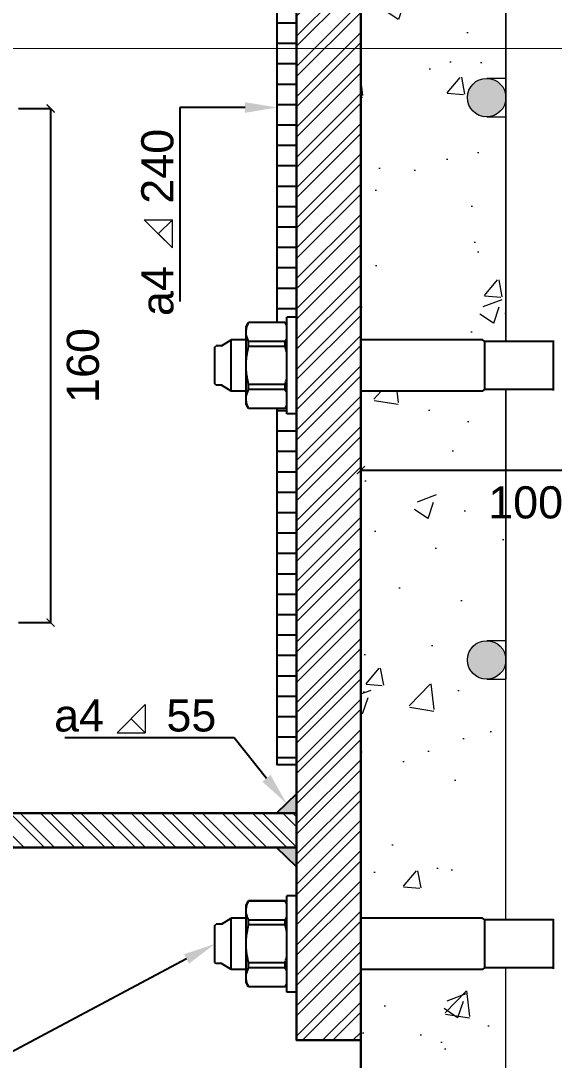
# Model space of a CAD drawing. Header units: millimetres. Extents: x 1415 to 3549, y 2194 to 4677.
# Drawn here: x 1789.8303 to 1789.9963, y 2313.5536 to 2313.8771 of the extents above; entities that cross this region are included whole.
import ezdxf
from ezdxf import colors
from ezdxf.entities.mleader import LeaderData, LeaderLine
from ezdxf.math import Vec2, Vec3

# ---------------------------------------------------------------- set-up
doc = ezdxf.new("R2010")
doc.units = ezdxf.units.MM
for name, pattern in [('ACAD_ISO02W100', [15, 12, -3]), ('DASHDOT', [1, 0.5, -0.25, 0, -0.25]), ('phl_thick', [0])]:
    doc.linetypes.add(name, pattern=pattern)
doc.layers.get('0').update_dxf_attribs({"plot": 0})
for name, color, linetype, lineweight in [('armature longitudinali', 5, 'Continuous', 9), ('Layer3', 7, 'Continuous', 15), ('Layer4', 7, 'Continuous', 15), ('quote', 252, 'Continuous', 5), ('Setti', 5, 'Continuous', 30), ('sezionato particolari', 7, 'Continuous', 30), ('sezione', 18, 'ACAD_ISO02W100', 20), ('staffe', 10, 'Continuous', 9)]:
    doc.layers.add(name, color=color, linetype=linetype, lineweight=lineweight)
doc.layers.add('projection', color=7, linetype='Continuous')
doc.layers.add('saldatura', color=6, linetype='Continuous')
doc.layers.add('retini', color=7, linetype='DASHDOT', lineweight=9, true_color=0x636466)
doc.styles.get("Standard").update_dxf_attribs({"font": 'arial.ttf'})
doc.dimstyles.new('quote acciaio', dxfattribs={"dimtxt": 0.01, "dimasz": 0.0025, "dimexe": 0, "dimexo": 0, "dimgap": 0.005, "dimtad": 2, "dimdec": 0, "dimlfac": 1000, "dimzin": 0, "dimdsep": 46, "dimtxsty": 'Standard', "dimblk": 'ARCHTICK', "dimcen": 0, "dimclre": 252, "dimadec": 0, "dimazin": 0, "dimtfac": 1, "dimtdec": 0, "dimtofl": 0, "dimtmove": 0, "dimatfit": 3, "dimfxl": 0.01, "dimfxlon": 1, "dimtolj": 1, "dimtzin": 0, "dimarcsym": 0})

# ---------------------------------------------------------------- blocks, each defined once
blk = doc.blocks.new('_ArchTick')
at = {"color": 0, "linetype": 'ByBlock', "const_width": 0.15}
blk.add_lwpolyline([(-0.5, -0.5), (0.5, 0.5)], dxfattribs=at)
blk = doc.blocks.new('*D853')
at = {"layer": 'Defpoints', "color": 0, "transparency": 16777216}
for p in [(1789.93614, 2313.76185), (1790.03874, 2313.762), (1790.03874, 2313.7373)]:
    blk.add_point(p, dxfattribs=at)
at = {"layer": 'quote', "color": 252, "lineweight": -2, "transparency": 16777216}
for p, q in [((1789.93614, 2313.7473), (1789.93614, 2313.7373)), ((1790.03874, 2313.7473), (1790.03874, 2313.7373))]:
    blk.add_line(p, q, dxfattribs=at)
at = {"layer": 'quote', "color": 0, "linetype": 'Continuous', "lineweight": -2, "transparency": 16777216}
blk.add_line((1789.93614, 2313.7373), (1790.03874, 2313.7373), dxfattribs=at)
at = {"layer": 'quote', "color": 0, "lineweight": -2, "transparency": 16777216, "xscale": 0.0025, "yscale": 0.0025, "zscale": 0.0025, "rotation": 180}
blk.add_blockref('_ArchTick', (1789.93614, 2313.7373), dxfattribs=at)
at = {"layer": 'quote', "color": 0, "lineweight": -2, "transparency": 16777216, "xscale": 0.0025, "yscale": 0.0025, "zscale": 0.0025}
blk.add_blockref('_ArchTick', (1790.03874, 2313.7373), dxfattribs=at)
at = {"layer": 'quote', "color": 0, "transparency": 16777216, "insert": (1789.98744, 2313.72719), "char_height": 0.01, "attachment_point": 5}
blk.add_mtext('\\A1;100', dxfattribs=at)
blk = doc.blocks.new('*D895')
at = {"layer": 'Defpoints', "color": 0, "transparency": 16777216}
for p in [(1789.8252, 2313.84985), (1789.8252, 2313.68985), (1789.8396, 2313.68985)]:
    blk.add_point(p, dxfattribs=at)
at = {"layer": 'quote', "color": 252, "lineweight": -2, "transparency": 16777216}
for p, q in [((1789.8296, 2313.84985), (1789.8396, 2313.84985)), ((1789.8296, 2313.68985), (1789.8396, 2313.68985))]:
    blk.add_line(p, q, dxfattribs=at)
at = {"layer": 'quote', "color": 0, "linetype": 'Continuous', "lineweight": -2, "transparency": 16777216}
blk.add_line((1789.8396, 2313.84985), (1789.8396, 2313.68985), dxfattribs=at)
at = {"layer": 'quote', "color": 0, "lineweight": -2, "transparency": 16777216, "xscale": 0.0025, "yscale": 0.0025, "zscale": 0.0025}
for p, rotation in [((1789.8396, 2313.84985), 90), ((1789.8396, 2313.68985), 270)]:
    blk.add_blockref('_ArchTick', p, dxfattribs=dict(at, rotation=rotation))
at = {"layer": 'quote', "color": 0, "transparency": 16777216, "insert": (1789.84971, 2313.76985), "char_height": 0.01, "attachment_point": 5, "rotation": 90}
blk.add_mtext('\\A1;160', dxfattribs=at)

msp = doc.modelspace()

# ---------------------------------------------------------------- hatches: boundary and pattern name
at = {"layer": 'Layer4', "true_color": 0x939598}
h = msp.add_hatch(dxfattribs=at)
h.set_pattern_fill('AR-CONC', color=252, scale=0.00033)
h.paths.add_polyline_path([(1790.29151, 2313.84721), (1790.19932, 2313.84721), (1790.19932, 2313.68421), (1790.29151, 2313.68421)])
h.paths.add_polyline_path([(1790.29151, 2314.02221), (1790.19932, 2314.02221), (1790.19932, 2313.86856), (1790.29151, 2313.8686)])
h.paths.add_polyline_path([(1790.18132, 2314.0776), (1789.99932, 2314.0776), (1789.99932, 2314.03421), (1790.18132, 2314.03421)])
h.paths.add_polyline_path([(1789.98132, 2314.02221), (1789.97532, 2314.02221, -0.414214), (1789.96932, 2314.02821, -0.414214), (1789.97532, 2314.03421), (1789.98132, 2314.03421), (1789.98132, 2314.0776), (1789.93614, 2314.0776), (1789.93614, 2313.95785), (1789.97474, 2313.95785), (1789.97474, 2313.95735), (1789.98132, 2313.95735)])
h.paths.add_polyline_path([(1790.18132, 2314.02221), (1789.99932, 2314.02221), (1789.99932, 2313.95735), (1790.02664, 2313.95735), (1790.02664, 2313.95646), (1790.03144, 2313.95744), (1790.03424, 2313.9577), (1790.03794, 2313.9577, -0.413559), (1790.03874, 2313.9569), (1790.03874, 2313.9428, -0.414869), (1790.03794, 2313.942), (1790.03424, 2313.942), (1790.03144, 2313.94225), (1790.02664, 2313.94323), (1790.02664, 2313.94235), (1789.99932, 2313.94235), (1789.99932, 2313.86847), (1790.18132, 2313.86855)])
h.paths.add_polyline_path([(1790.29151, 2314.0776), (1790.19932, 2314.0776), (1790.19932, 2314.03421), (1790.29151, 2314.03421)])
h.paths.add_polyline_path([(1789.98132, 2313.94235), (1789.97474, 2313.94235), (1789.97399, 2313.94185), (1789.93614, 2313.94185), (1789.93614, 2313.86844), (1789.98132, 2313.86846)])
h.paths.add_polyline_path([(1789.98132, 2313.84721), (1789.97532, 2313.84721, -0.414214), (1789.96932, 2313.85321, -0.414214), (1789.97532, 2313.85921), (1789.98132, 2313.85921), (1789.98132, 2313.86846), (1789.93614, 2313.86844), (1789.93614, 2313.77785), (1789.97474, 2313.77785), (1789.97474, 2313.77735), (1789.98132, 2313.77735)])
h.paths.add_polyline_path([(1790.18132, 2313.84721), (1789.99932, 2313.84721), (1789.99932, 2313.77735), (1790.02664, 2313.77735), (1790.02664, 2313.77646), (1790.03144, 2313.77744), (1790.03424, 2313.7777), (1790.03794, 2313.7777, -0.413559), (1790.03874, 2313.7769), (1790.03874, 2313.7628, -0.414869), (1790.03794, 2313.762), (1790.03424, 2313.762), (1790.03144, 2313.76225), (1790.02664, 2313.76323), (1790.02664, 2313.76235), (1789.99932, 2313.76235), (1789.99932, 2313.68421), (1790.18132, 2313.68421)])
h.paths.add_polyline_path([(1790.18132, 2313.86855), (1789.99932, 2313.86847), (1789.99932, 2313.85921), (1790.18132, 2313.85921)])
h.paths.add_polyline_path([(1789.98132, 2313.76235), (1789.97474, 2313.76235), (1789.97399, 2313.76185), (1789.93614, 2313.76185), (1789.93614, 2313.59785), (1789.97399, 2313.59785), (1789.97474, 2313.59735), (1789.98132, 2313.59735), (1789.98132, 2313.67221), (1789.97532, 2313.67221, -0.414214), (1789.96932, 2313.67821, -0.414214), (1789.97532, 2313.68421), (1789.98132, 2313.68421)])
h.paths.add_polyline_path([(1789.98132, 2313.58235), (1789.97474, 2313.58235), (1789.97399, 2313.58185), (1789.93614, 2313.58185), (1789.93614, 2313.45676), (1789.98132, 2313.45676), (1789.98132, 2313.49721), (1789.97532, 2313.49721, -0.414214), (1789.96932, 2313.50321, -0.414214), (1789.97532, 2313.50921), (1789.98132, 2313.50921)])
h.paths.add_polyline_path([(1790.18132, 2313.67221), (1789.99932, 2313.67221), (1789.99932, 2313.59735), (1790.02664, 2313.59735), (1790.02664, 2313.59646), (1790.03144, 2313.59744), (1790.03424, 2313.5977), (1790.03794, 2313.5977, -0.413559), (1790.03874, 2313.5969), (1790.03874, 2313.5828, -0.414869), (1790.03794, 2313.582), (1790.03424, 2313.582), (1790.03144, 2313.58225), (1790.02664, 2313.58323), (1790.02664, 2313.58235), (1789.99932, 2313.58235), (1789.99932, 2313.50921), (1790.18132, 2313.50921)])
h.paths.add_polyline_path([(1790.29151, 2313.67221), (1790.19932, 2313.67221), (1790.19932, 2313.50921), (1790.29151, 2313.50921)])
h.paths.add_polyline_path([(1790.29151, 2313.49721), (1790.19932, 2313.49721), (1790.19932, 2313.45676), (1790.29151, 2313.45676)])
h.paths.add_polyline_path([(1790.18132, 2313.49721), (1789.99932, 2313.49721), (1789.99932, 2313.45676), (1790.18132, 2313.45676)])
h.paths.add_polyline_path([(1789.97285, 2313.71682), (1790.00116, 2313.71682), (1790.00116, 2313.73742), (1789.97285, 2313.73742)], flags=9)
at = {"layer": 'quote', "transparency": 33554687}
h = msp.add_hatch(color=256, dxfattribs=at)
h.dxf.hatch_style = 1
h.paths.add_polyline_path([(1789.98132, 2313.85321, 1), (1789.96932, 2313.85321, 1)])
h = msp.add_hatch(color=256, dxfattribs=at)
h.dxf.hatch_style = 1
h.paths.add_polyline_path([(1789.98132, 2313.67821, 1), (1789.96932, 2313.67821, 1)])
at = {"layer": 'retini', "transparency": 33554687}
h = msp.add_hatch(dxfattribs=at)
h.set_pattern_fill('ANSI32', color=256, scale=0.0007)
h.set_pattern_definition([(45, (0, 0), (-0.004714634464, 0.004714634464), []), (45, (0.003143, 0), (-0.004714634464, 0.004714634464), [])])
h.paths.add_polyline_path([(1789.93614, 2313.97985), (1789.91614, 2313.97985), (1789.91614, 2313.55985), (1789.93614, 2313.55985)])
h = msp.add_hatch(dxfattribs=at)
h.set_pattern_fill('ANSI32', color=256, scale=0.0007, angle=90)
h.set_pattern_definition([(135, (0, 0), (-0.004714634464, -0.004714634464), []), (135, (2e-19, 0.003143), (-0.004714634464, -0.004714634464), [])])
h.paths.add_polyline_path([(1789.76214, 2313.91985), (1789.66761, 2313.91985), (1789.66761, 2313.91005), (1789.76214, 2313.91005)])
h.paths.add_polyline_path([(1789.75863, 2313.63055), (1789.66761, 2313.63055), (1789.66761, 2313.61971), (1789.76046, 2313.61971)])
h.paths.add_polyline_path([(1789.76214, 2313.63055), (1789.75863, 2313.63055), (1789.76046, 2313.61971), (1789.76214, 2313.61971)])
h.paths.add_polyline_path([(1789.77408, 2313.63055), (1789.76614, 2313.63055), (1789.76614, 2313.61985), (1789.77246, 2313.61985)])
h.paths.add_polyline_path([(1789.91614, 2313.62755), (1789.91614, 2313.63055), (1789.77408, 2313.63055), (1789.77246, 2313.61985), (1789.91614, 2313.61985)])
h.paths.add_polyline_path([(1789.91614, 2313.91305), (1789.91614, 2313.91985), (1789.76614, 2313.91985), (1789.76614, 2313.91005), (1789.91614, 2313.91005)])
at = {"layer": 'saldatura'}
h = msp.add_hatch(dxfattribs=at)
h.set_pattern_fill('ANSI31', color=256, scale=0.002, angle=135)
h.paths.add_polyline_path([(1789.91314, 2313.78202), (1789.91314, 2313.78485), (1789.91614, 2313.78485), (1789.91614, 2313.89415), (1789.91014, 2313.89415), (1789.91014, 2313.78319), (1789.91264, 2313.78319), (1789.91274, 2313.78299), (1789.91283, 2313.78279), (1789.91292, 2313.7826), (1789.913, 2313.7824), (1789.91307, 2313.78221)])
h.paths.add_polyline_path([(1789.91314, 2313.75767), (1789.91307, 2313.75748), (1789.913, 2313.75729), (1789.91292, 2313.7571), (1789.91283, 2313.7569), (1789.91274, 2313.7567), (1789.91264, 2313.7565), (1789.91014, 2313.7565), (1789.91014, 2313.64555), (1789.91614, 2313.64555), (1789.91614, 2313.75485), (1789.91314, 2313.75485)])
h = msp.add_hatch(color=256, dxfattribs=at)
h.dxf.hatch_style = 1
h.paths.add_polyline_path([(1789.91302, 2313.63355), (1789.90991, 2313.63055), (1789.91614, 2313.63055), (1789.91614, 2313.63655)])
h = msp.add_hatch(color=256, dxfattribs=at)
h.dxf.hatch_style = 1
h.paths.add_polyline_path([(1789.91302, 2313.61685), (1789.90991, 2313.61985), (1789.91614, 2313.61985), (1789.91614, 2313.61385)])

# ---------------------------------------------------------------- linework, layer by layer
at = {"layer": 'armature longitudinali'}
for points in [[(1789.98132, 2313.94235), (1789.98132, 2313.77735)], [(1789.98132, 2313.77735), (1789.98132, 2313.94235)], [(1789.98132, 2313.76235), (1789.98132, 2313.67221)], [(1789.98132, 2313.59735), (1789.98132, 2313.76235)], [(1789.98132, 2313.45676), (1789.98132, 2313.58235)]]:
    msp.add_lwpolyline(points, dxfattribs=at)
at = {"layer": 'Layer3'}
msp.add_line((1789.93614, 2313.58985), (1789.93614, 2313.58985), dxfattribs=at)
at = {"layer": 'projection', "color": 7, "linetype": 'phl_thick'}
for p, q in [((1789.90044, 2313.78185), (1789.90123, 2313.78322)), ((1789.90078, 2313.78216), (1789.90091, 2313.7825)), ((1789.90078, 2313.78216), (1789.90091, 2313.7825)), ((1789.90091, 2313.7825), (1789.90106, 2313.78284)), ((1789.90091, 2313.7825), (1789.90106, 2313.78284)), ((1789.90106, 2313.78284), (1789.90123, 2313.78319)), ((1789.90106, 2313.78284), (1789.90123, 2313.78319)), ((1789.90123, 2313.78319), (1789.90123, 2313.78322)), ((1789.91264, 2313.78322), (1789.90123, 2313.78322)), ((1789.90123, 2313.78319), (1789.90123, 2313.78322)), ((1789.91264, 2313.78319), (1789.90123, 2313.78319)), ((1789.91264, 2313.78319), (1789.90123, 2313.78319)), ((1789.91264, 2313.78319), (1789.91264, 2313.78322)), ((1789.91314, 2313.78236), (1789.91264, 2313.78322)), ((1789.91264, 2313.78319), (1789.91264, 2313.78322)), ((1789.91274, 2313.78299), (1789.91264, 2313.78319)), ((1789.91274, 2313.78299), (1789.91264, 2313.78319)), ((1789.91283, 2313.78279), (1789.91274, 2313.78299)), ((1789.91283, 2313.78279), (1789.91274, 2313.78299)), ((1789.91292, 2313.7826), (1789.91283, 2313.78279)), ((1789.91292, 2313.7826), (1789.91283, 2313.78279)), ((1789.913, 2313.7824), (1789.91292, 2313.7826)), ((1789.913, 2313.7824), (1789.91292, 2313.7826)), ((1789.91614, 2313.78485), (1789.91314, 2313.78485)), ((1789.91314, 2313.75485), (1789.91314, 2313.78485)), ((1789.91614, 2313.75485), (1789.91614, 2313.78485)), ((1789.90044, 2313.75785), (1789.90044, 2313.78185)), ((1789.90044, 2313.78056), (1789.90047, 2313.78087)), ((1789.90044, 2313.78056), (1789.90047, 2313.78087)), ((1789.90044, 2313.78024), (1789.90044, 2313.78056)), ((1789.90044, 2313.78024), (1789.90044, 2313.78056)), ((1789.90044, 2313.77995), (1789.90044, 2313.78024)), ((1789.90044, 2313.77995), (1789.90044, 2313.78024)), ((1789.90047, 2313.77967), (1789.90044, 2313.77995)), ((1789.90047, 2313.77967), (1789.90044, 2313.77995)), ((1789.90047, 2313.78087), (1789.90052, 2313.78119)), ((1789.90047, 2313.78087), (1789.90052, 2313.78119)), ((1789.90051, 2313.77938), (1789.90047, 2313.77967)), ((1789.90051, 2313.77938), (1789.90047, 2313.77967)), ((1789.90056, 2313.77909), (1789.90051, 2313.77938)), ((1789.90056, 2313.77909), (1789.90051, 2313.77938)), ((1789.90052, 2313.78119), (1789.90059, 2313.78151)), ((1789.90052, 2313.78119), (1789.90059, 2313.78151)), ((1789.90059, 2313.78151), (1789.90068, 2313.78184)), ((1789.90059, 2313.78151), (1789.90068, 2313.78184)), ((1789.90068, 2313.78184), (1789.90078, 2313.78216)), ((1789.90068, 2313.78184), (1789.90078, 2313.78216)), ((1789.91307, 2313.78221), (1789.913, 2313.7824)), ((1789.91307, 2313.78221), (1789.913, 2313.7824)), ((1789.91314, 2313.78202), (1789.91307, 2313.78221)), ((1789.91314, 2313.78202), (1789.91307, 2313.78221)), ((1789.89274, 2313.776), (1789.89577, 2313.77785)), ((1789.89577, 2313.76185), (1789.89577, 2313.77785)), ((1789.90044, 2313.77785), (1789.89577, 2313.77785)), ((1789.89577, 2313.76185), (1789.89577, 2313.77785)), ((1789.90063, 2313.7788), (1789.90056, 2313.77909)), ((1789.90063, 2313.7788), (1789.90056, 2313.77909)), ((1789.90072, 2313.77851), (1789.90063, 2313.7788)), ((1789.90072, 2313.77851), (1789.90063, 2313.7788)), ((1789.90082, 2313.77821), (1789.90072, 2313.77851)), ((1789.90082, 2313.77821), (1789.90072, 2313.77851)), ((1789.90094, 2313.77791), (1789.90082, 2313.77821)), ((1789.90094, 2313.77791), (1789.90082, 2313.77821)), ((1789.90107, 2313.7776), (1789.90094, 2313.77791)), ((1789.90107, 2313.7776), (1789.90094, 2313.77791)), ((1789.90123, 2313.77728), (1789.90107, 2313.7776)), ((1789.90123, 2313.77728), (1789.90107, 2313.7776)), ((1789.91264, 2313.77728), (1789.90123, 2313.77728)), ((1789.90123, 2313.77575), (1789.90123, 2313.77728)), ((1789.90123, 2313.77575), (1789.90123, 2313.77728)), ((1789.91264, 2313.77728), (1789.91274, 2313.77749)), ((1789.91264, 2313.77728), (1789.91274, 2313.77749)), ((1789.91264, 2313.77575), (1789.91264, 2313.77728)), ((1789.91264, 2313.77575), (1789.91264, 2313.77728)), ((1789.91274, 2313.77749), (1789.91283, 2313.77768)), ((1789.91274, 2313.77749), (1789.91283, 2313.77768)), ((1789.91283, 2313.77768), (1789.91292, 2313.77788)), ((1789.91283, 2313.77768), (1789.91292, 2313.77788)), ((1789.91292, 2313.77788), (1789.913, 2313.77807)), ((1789.91292, 2313.77788), (1789.913, 2313.77807)), ((1789.913, 2313.77807), (1789.91307, 2313.77826)), ((1789.913, 2313.77807), (1789.91307, 2313.77826)), ((1789.91307, 2313.77826), (1789.91314, 2313.77845)), ((1789.91307, 2313.77826), (1789.91314, 2313.77845)), ((1789.97399, 2313.77785), (1789.93614, 2313.77785)), ((1789.97474, 2313.77735), (1789.97399, 2313.77785)), ((1789.97474, 2313.76235), (1789.97474, 2313.77735)), ((1789.99614, 2313.77735), (1789.97474, 2313.77735)), ((1789.97474, 2313.76235), (1789.97474, 2313.77735)), ((1789.99614, 2313.76211), (1789.99614, 2313.77758)), ((1789.89074, 2313.7756), (1789.89114, 2313.776)), ((1789.89074, 2313.7641), (1789.89074, 2313.7756)), ((1789.89274, 2313.776), (1789.89114, 2313.776)), ((1789.9006, 2313.77245), (1789.90067, 2313.77298)), ((1789.9006, 2313.77245), (1789.90067, 2313.77298)), ((1789.90067, 2313.77298), (1789.90075, 2313.77352)), ((1789.90067, 2313.77298), (1789.90075, 2313.77352)), ((1789.90075, 2313.77352), (1789.90085, 2313.77406)), ((1789.90075, 2313.77352), (1789.90085, 2313.77406)), ((1789.90085, 2313.77406), (1789.90096, 2313.77461)), ((1789.90085, 2313.77406), (1789.90096, 2313.77461)), ((1789.90096, 2313.77461), (1789.90109, 2313.77518)), ((1789.90096, 2313.77461), (1789.90109, 2313.77518)), ((1789.90109, 2313.77518), (1789.90123, 2313.77575)), ((1789.90109, 2313.77518), (1789.90123, 2313.77575)), ((1789.91264, 2313.77575), (1789.90123, 2313.77575)), ((1789.91264, 2313.77575), (1789.90123, 2313.77575)), ((1789.91274, 2313.77535), (1789.91264, 2313.77575)), ((1789.91274, 2313.77535), (1789.91264, 2313.77575)), ((1789.91283, 2313.77495), (1789.91274, 2313.77535)), ((1789.91283, 2313.77495), (1789.91274, 2313.77535)), ((1789.91292, 2313.77456), (1789.91283, 2313.77495)), ((1789.91292, 2313.77456), (1789.91283, 2313.77495)), ((1789.913, 2313.77417), (1789.91292, 2313.77456)), ((1789.913, 2313.77417), (1789.91292, 2313.77456)), ((1789.91307, 2313.77379), (1789.913, 2313.77417)), ((1789.91307, 2313.77379), (1789.913, 2313.77417)), ((1789.91314, 2313.77341), (1789.91307, 2313.77379)), ((1789.91314, 2313.77341), (1789.91307, 2313.77379)), ((1789.90044, 2313.77037), (1789.90046, 2313.77089)), ((1789.90044, 2313.77037), (1789.90046, 2313.77089)), ((1789.90044, 2313.76985), (1789.90044, 2313.77037)), ((1789.90044, 2313.76985), (1789.90044, 2313.77037)), ((1789.90044, 2313.76932), (1789.90044, 2313.76985)), ((1789.90044, 2313.76932), (1789.90044, 2313.76985)), ((1789.90046, 2313.77089), (1789.90049, 2313.77141)), ((1789.90046, 2313.77089), (1789.90049, 2313.77141)), ((1789.90049, 2313.77141), (1789.90054, 2313.77193)), ((1789.90049, 2313.77141), (1789.90054, 2313.77193)), ((1789.90054, 2313.77193), (1789.9006, 2313.77245)), ((1789.90054, 2313.77193), (1789.9006, 2313.77245)), ((1789.90046, 2313.7688), (1789.90044, 2313.76932)), ((1789.90046, 2313.7688), (1789.90044, 2313.76932)), ((1789.90049, 2313.76828), (1789.90046, 2313.7688)), ((1789.90049, 2313.76828), (1789.90046, 2313.7688)), ((1789.90054, 2313.76776), (1789.90049, 2313.76828)), ((1789.90054, 2313.76776), (1789.90049, 2313.76828)), ((1789.9006, 2313.76724), (1789.90054, 2313.76776)), ((1789.9006, 2313.76724), (1789.90054, 2313.76776)), ((1789.90067, 2313.76671), (1789.9006, 2313.76724)), ((1789.90067, 2313.76671), (1789.9006, 2313.76724)), ((1789.90075, 2313.76617), (1789.90067, 2313.76671)), ((1789.90075, 2313.76617), (1789.90067, 2313.76671)), ((1789.89114, 2313.7637), (1789.89074, 2313.7641)), ((1789.89274, 2313.7637), (1789.89114, 2313.7637)), ((1789.89577, 2313.76185), (1789.89274, 2313.7637)), ((1789.90085, 2313.76563), (1789.90075, 2313.76617)), ((1789.90085, 2313.76563), (1789.90075, 2313.76617)), ((1789.90096, 2313.76508), (1789.90085, 2313.76563)), ((1789.90096, 2313.76508), (1789.90085, 2313.76563)), ((1789.90109, 2313.76451), (1789.90096, 2313.76508)), ((1789.90109, 2313.76451), (1789.90096, 2313.76508)), ((1789.90123, 2313.76394), (1789.90109, 2313.76451)), ((1789.90123, 2313.76394), (1789.90109, 2313.76451)), ((1789.91264, 2313.76394), (1789.90123, 2313.76394)), ((1789.90123, 2313.76241), (1789.90123, 2313.76394)), ((1789.91264, 2313.76394), (1789.90123, 2313.76394)), ((1789.90123, 2313.76241), (1789.90123, 2313.76394)), ((1789.91264, 2313.76394), (1789.91274, 2313.76434)), ((1789.91264, 2313.76394), (1789.91274, 2313.76434)), ((1789.91264, 2313.76241), (1789.91264, 2313.76394)), ((1789.91264, 2313.76241), (1789.91264, 2313.76394)), ((1789.91274, 2313.76434), (1789.91283, 2313.76474)), ((1789.91274, 2313.76434), (1789.91283, 2313.76474)), ((1789.91283, 2313.76474), (1789.91292, 2313.76513)), ((1789.91283, 2313.76474), (1789.91292, 2313.76513)), ((1789.91292, 2313.76513), (1789.913, 2313.76552)), ((1789.91292, 2313.76513), (1789.913, 2313.76552)), ((1789.913, 2313.76552), (1789.91307, 2313.7659)), ((1789.913, 2313.76552), (1789.91307, 2313.7659)), ((1789.91307, 2313.7659), (1789.91314, 2313.76628)), ((1789.91307, 2313.7659), (1789.91314, 2313.76628)), ((1789.90044, 2313.76185), (1789.89577, 2313.76185)), ((1789.90044, 2313.75974), (1789.90047, 2313.76003)), ((1789.90044, 2313.75974), (1789.90047, 2313.76003)), ((1789.90047, 2313.76003), (1789.90051, 2313.76031)), ((1789.90047, 2313.76003), (1789.90051, 2313.76031)), ((1789.90051, 2313.76031), (1789.90056, 2313.7606)), ((1789.90051, 2313.76031), (1789.90056, 2313.7606)), ((1789.90056, 2313.7606), (1789.90063, 2313.76089)), ((1789.90056, 2313.7606), (1789.90063, 2313.76089)), ((1789.90063, 2313.76089), (1789.90072, 2313.76118)), ((1789.90063, 2313.76089), (1789.90072, 2313.76118)), ((1789.90072, 2313.76118), (1789.90082, 2313.76148)), ((1789.90072, 2313.76118), (1789.90082, 2313.76148)), ((1789.90082, 2313.76148), (1789.90094, 2313.76178)), ((1789.90082, 2313.76148), (1789.90094, 2313.76178)), ((1789.90094, 2313.76178), (1789.90107, 2313.76209)), ((1789.90094, 2313.76178), (1789.90107, 2313.76209)), ((1789.90107, 2313.76209), (1789.90123, 2313.76241)), ((1789.90107, 2313.76209), (1789.90123, 2313.76241)), ((1789.91264, 2313.76241), (1789.90123, 2313.76241)), ((1789.91264, 2313.76241), (1789.90123, 2313.76241)), ((1789.91274, 2313.7622), (1789.91264, 2313.76241)), ((1789.91274, 2313.7622), (1789.91264, 2313.76241)), ((1789.91283, 2313.76201), (1789.91274, 2313.7622)), ((1789.91283, 2313.76201), (1789.91274, 2313.7622)), ((1789.91292, 2313.76181), (1789.91283, 2313.76201)), ((1789.91292, 2313.76181), (1789.91283, 2313.76201)), ((1789.913, 2313.76162), (1789.91292, 2313.76181)), ((1789.913, 2313.76162), (1789.91292, 2313.76181)), ((1789.91307, 2313.76143), (1789.913, 2313.76162)), ((1789.91307, 2313.76143), (1789.913, 2313.76162)), ((1789.91314, 2313.76124), (1789.91307, 2313.76143)), ((1789.91314, 2313.76124), (1789.91307, 2313.76143)), ((1789.97399, 2313.76185), (1789.93614, 2313.76185)), ((1789.97399, 2313.76185), (1789.97474, 2313.76235)), ((1789.99614, 2313.76235), (1789.97474, 2313.76235)), ((1789.90044, 2313.75945), (1789.90044, 2313.75974)), ((1789.90044, 2313.75945), (1789.90044, 2313.75974)), ((1789.90044, 2313.75913), (1789.90044, 2313.75945)), ((1789.90044, 2313.75913), (1789.90044, 2313.75945)), ((1789.90047, 2313.75882), (1789.90044, 2313.75913)), ((1789.90047, 2313.75882), (1789.90044, 2313.75913)), ((1789.90123, 2313.75647), (1789.90044, 2313.75785)), ((1789.90052, 2313.7585), (1789.90047, 2313.75882)), ((1789.90052, 2313.7585), (1789.90047, 2313.75882)), ((1789.90059, 2313.75818), (1789.90052, 2313.7585)), ((1789.90059, 2313.75818), (1789.90052, 2313.7585)), ((1789.90068, 2313.75785), (1789.90059, 2313.75818)), ((1789.90068, 2313.75785), (1789.90059, 2313.75818)), ((1789.90078, 2313.75753), (1789.90068, 2313.75785)), ((1789.90078, 2313.75753), (1789.90068, 2313.75785)), ((1789.90091, 2313.75719), (1789.90078, 2313.75753)), ((1789.90091, 2313.75719), (1789.90078, 2313.75753)), ((1789.90106, 2313.75685), (1789.90091, 2313.75719)), ((1789.90106, 2313.75685), (1789.90091, 2313.75719)), ((1789.90123, 2313.7565), (1789.90106, 2313.75685)), ((1789.90123, 2313.7565), (1789.90106, 2313.75685)), ((1789.91264, 2313.75647), (1789.91314, 2313.75733)), ((1789.91264, 2313.7565), (1789.91274, 2313.7567)), ((1789.91264, 2313.7565), (1789.91274, 2313.7567)), ((1789.91274, 2313.7567), (1789.91283, 2313.7569)), ((1789.91274, 2313.7567), (1789.91283, 2313.7569)), ((1789.91283, 2313.7569), (1789.91292, 2313.7571)), ((1789.91283, 2313.7569), (1789.91292, 2313.7571)), ((1789.91292, 2313.7571), (1789.913, 2313.75729)), ((1789.91292, 2313.7571), (1789.913, 2313.75729)), ((1789.913, 2313.75729), (1789.91307, 2313.75748)), ((1789.913, 2313.75729), (1789.91307, 2313.75748)), ((1789.91307, 2313.75748), (1789.91314, 2313.75767)), ((1789.91307, 2313.75748), (1789.91314, 2313.75767)), ((1789.91264, 2313.7565), (1789.90123, 2313.7565)), ((1789.90123, 2313.75647), (1789.90123, 2313.7565)), ((1789.91264, 2313.7565), (1789.90123, 2313.7565)), ((1789.90123, 2313.75647), (1789.90123, 2313.7565)), ((1789.91264, 2313.75647), (1789.90123, 2313.75647)), ((1789.91264, 2313.75647), (1789.91264, 2313.7565)), ((1789.91264, 2313.75647), (1789.91264, 2313.7565)), ((1789.91614, 2313.75485), (1789.91314, 2313.75485)), ((1789.91614, 2313.60485), (1789.91314, 2313.60485)), ((1789.91314, 2313.57485), (1789.91314, 2313.60485)), ((1789.91614, 2313.57485), (1789.91614, 2313.60485)), ((1789.90044, 2313.60185), (1789.90123, 2313.60322)), ((1789.90044, 2313.57785), (1789.90044, 2313.60185)), ((1789.90052, 2313.60119), (1789.90059, 2313.60151)), ((1789.90052, 2313.60119), (1789.90059, 2313.60151)), ((1789.90059, 2313.60151), (1789.90068, 2313.60184)), ((1789.90059, 2313.60151), (1789.90068, 2313.60184)), ((1789.90068, 2313.60184), (1789.90078, 2313.60216)), ((1789.90068, 2313.60184), (1789.90078, 2313.60216)), ((1789.90078, 2313.60216), (1789.90091, 2313.6025)), ((1789.90078, 2313.60216), (1789.90091, 2313.6025)), ((1789.90091, 2313.6025), (1789.90106, 2313.60284)), ((1789.90091, 2313.6025), (1789.90106, 2313.60284)), ((1789.90106, 2313.60284), (1789.90123, 2313.60319)), ((1789.90106, 2313.60284), (1789.90123, 2313.60319)), ((1789.90123, 2313.60319), (1789.90123, 2313.60322)), ((1789.91264, 2313.60322), (1789.90123, 2313.60322)), ((1789.90123, 2313.60319), (1789.90123, 2313.60322)), ((1789.91264, 2313.60319), (1789.90123, 2313.60319)), ((1789.91264, 2313.60319), (1789.90123, 2313.60319)), ((1789.91264, 2313.60319), (1789.91264, 2313.60322)), ((1789.91314, 2313.60236), (1789.91264, 2313.60322)), ((1789.91264, 2313.60319), (1789.91264, 2313.60322)), ((1789.91274, 2313.60299), (1789.91264, 2313.60319)), ((1789.91274, 2313.60299), (1789.91264, 2313.60319)), ((1789.91283, 2313.60279), (1789.91274, 2313.60299)), ((1789.91283, 2313.60279), (1789.91274, 2313.60299)), ((1789.91292, 2313.6026), (1789.91283, 2313.60279)), ((1789.91292, 2313.6026), (1789.91283, 2313.60279)), ((1789.913, 2313.6024), (1789.91292, 2313.6026)), ((1789.913, 2313.6024), (1789.91292, 2313.6026)), ((1789.91307, 2313.60221), (1789.913, 2313.6024)), ((1789.91307, 2313.60221), (1789.913, 2313.6024)), ((1789.91314, 2313.60202), (1789.91307, 2313.60221)), ((1789.91314, 2313.60202), (1789.91307, 2313.60221)), ((1789.90044, 2313.60056), (1789.90047, 2313.60087)), ((1789.90044, 2313.60056), (1789.90047, 2313.60087)), ((1789.90044, 2313.60024), (1789.90044, 2313.60056)), ((1789.90044, 2313.60024), (1789.90044, 2313.60056)), ((1789.90044, 2313.59995), (1789.90044, 2313.60024)), ((1789.90044, 2313.59995), (1789.90044, 2313.60024)), ((1789.90047, 2313.59967), (1789.90044, 2313.59995)), ((1789.90047, 2313.59967), (1789.90044, 2313.59995)), ((1789.90047, 2313.60087), (1789.90052, 2313.60119)), ((1789.90047, 2313.60087), (1789.90052, 2313.60119)), ((1789.90051, 2313.59938), (1789.90047, 2313.59967)), ((1789.90051, 2313.59938), (1789.90047, 2313.59967)), ((1789.90056, 2313.59909), (1789.90051, 2313.59938)), ((1789.90056, 2313.59909), (1789.90051, 2313.59938)), ((1789.90063, 2313.5988), (1789.90056, 2313.59909)), ((1789.90063, 2313.5988), (1789.90056, 2313.59909)), ((1789.90072, 2313.59851), (1789.90063, 2313.5988)), ((1789.90072, 2313.59851), (1789.90063, 2313.5988)), ((1789.90082, 2313.59821), (1789.90072, 2313.59851)), ((1789.90082, 2313.59821), (1789.90072, 2313.59851)), ((1789.90094, 2313.59791), (1789.90082, 2313.59821)), ((1789.90094, 2313.59791), (1789.90082, 2313.59821)), ((1789.913, 2313.59807), (1789.91307, 2313.59826)), ((1789.913, 2313.59807), (1789.91307, 2313.59826)), ((1789.91307, 2313.59826), (1789.91314, 2313.59845)), ((1789.91307, 2313.59826), (1789.91314, 2313.59845)), ((1789.89074, 2313.5956), (1789.89114, 2313.596)), ((1789.89074, 2313.5841), (1789.89074, 2313.5956)), ((1789.89274, 2313.596), (1789.89114, 2313.596)), ((1789.89274, 2313.596), (1789.89577, 2313.59785)), ((1789.89577, 2313.58185), (1789.89577, 2313.59785)), ((1789.90044, 2313.59785), (1789.89577, 2313.59785)), ((1789.89577, 2313.58185), (1789.89577, 2313.59785)), ((1789.90107, 2313.5976), (1789.90094, 2313.59791)), ((1789.90107, 2313.5976), (1789.90094, 2313.59791)), ((1789.90096, 2313.59461), (1789.90109, 2313.59518)), ((1789.90096, 2313.59461), (1789.90109, 2313.59518)), ((1789.90123, 2313.59728), (1789.90107, 2313.5976)), ((1789.90123, 2313.59728), (1789.90107, 2313.5976)), ((1789.90109, 2313.59518), (1789.90123, 2313.59575)), ((1789.90109, 2313.59518), (1789.90123, 2313.59575)), ((1789.91264, 2313.59728), (1789.90123, 2313.59728)), ((1789.90123, 2313.59575), (1789.90123, 2313.59728)), ((1789.91264, 2313.59728), (1789.90123, 2313.59728)), ((1789.90123, 2313.59575), (1789.90123, 2313.59728)), ((1789.91264, 2313.59575), (1789.90123, 2313.59575)), ((1789.91264, 2313.59575), (1789.90123, 2313.59575)), ((1789.91264, 2313.59728), (1789.91274, 2313.59749)), ((1789.91264, 2313.59728), (1789.91274, 2313.59749)), ((1789.91264, 2313.59575), (1789.91264, 2313.59728)), ((1789.91264, 2313.59575), (1789.91264, 2313.59728)), ((1789.91274, 2313.59535), (1789.91264, 2313.59575)), ((1789.91274, 2313.59535), (1789.91264, 2313.59575)), ((1789.91274, 2313.59749), (1789.91283, 2313.59768)), ((1789.91274, 2313.59749), (1789.91283, 2313.59768)), ((1789.91283, 2313.59495), (1789.91274, 2313.59535)), ((1789.91283, 2313.59495), (1789.91274, 2313.59535)), ((1789.91283, 2313.59768), (1789.91292, 2313.59788)), ((1789.91283, 2313.59768), (1789.91292, 2313.59788)), ((1789.91292, 2313.59456), (1789.91283, 2313.59495)), ((1789.91292, 2313.59456), (1789.91283, 2313.59495)), ((1789.91292, 2313.59788), (1789.913, 2313.59807)), ((1789.91292, 2313.59788), (1789.913, 2313.59807)), ((1789.97399, 2313.59785), (1789.93614, 2313.59785)), ((1789.97474, 2313.59735), (1789.97399, 2313.59785)), ((1789.97474, 2313.58235), (1789.97474, 2313.59735)), ((1789.99614, 2313.59735), (1789.97474, 2313.59735)), ((1789.97474, 2313.58235), (1789.97474, 2313.59735)), ((1789.99614, 2313.58211), (1789.99614, 2313.59758)), ((1789.90049, 2313.59141), (1789.90054, 2313.59193)), ((1789.90049, 2313.59141), (1789.90054, 2313.59193)), ((1789.90054, 2313.59193), (1789.9006, 2313.59245)), ((1789.90054, 2313.59193), (1789.9006, 2313.59245)), ((1789.9006, 2313.59245), (1789.90067, 2313.59298)), ((1789.9006, 2313.59245), (1789.90067, 2313.59298)), ((1789.90067, 2313.59298), (1789.90075, 2313.59352)), ((1789.90067, 2313.59298), (1789.90075, 2313.59352)), ((1789.90075, 2313.59352), (1789.90085, 2313.59406)), ((1789.90075, 2313.59352), (1789.90085, 2313.59406)), ((1789.90085, 2313.59406), (1789.90096, 2313.59461)), ((1789.90085, 2313.59406), (1789.90096, 2313.59461)), ((1789.913, 2313.59417), (1789.91292, 2313.59456)), ((1789.913, 2313.59417), (1789.91292, 2313.59456)), ((1789.91307, 2313.59379), (1789.913, 2313.59417)), ((1789.91307, 2313.59379), (1789.913, 2313.59417)), ((1789.91314, 2313.59341), (1789.91307, 2313.59379)), ((1789.91314, 2313.59341), (1789.91307, 2313.59379)), ((1789.90044, 2313.59037), (1789.90046, 2313.59089)), ((1789.90044, 2313.59037), (1789.90046, 2313.59089)), ((1789.90044, 2313.58985), (1789.90044, 2313.59037)), ((1789.90044, 2313.58985), (1789.90044, 2313.59037)), ((1789.90044, 2313.58932), (1789.90044, 2313.58985)), ((1789.90044, 2313.58932), (1789.90044, 2313.58985)), ((1789.90046, 2313.5888), (1789.90044, 2313.58932)), ((1789.90046, 2313.5888), (1789.90044, 2313.58932)), ((1789.90046, 2313.59089), (1789.90049, 2313.59141)), ((1789.90046, 2313.59089), (1789.90049, 2313.59141)), ((1789.90049, 2313.58828), (1789.90046, 2313.5888)), ((1789.90049, 2313.58828), (1789.90046, 2313.5888)), ((1789.90054, 2313.58776), (1789.90049, 2313.58828)), ((1789.90054, 2313.58776), (1789.90049, 2313.58828)), ((1789.9006, 2313.58724), (1789.90054, 2313.58776)), ((1789.9006, 2313.58724), (1789.90054, 2313.58776)), ((1789.90067, 2313.58671), (1789.9006, 2313.58724)), ((1789.90067, 2313.58671), (1789.9006, 2313.58724)), ((1789.90075, 2313.58617), (1789.90067, 2313.58671)), ((1789.90075, 2313.58617), (1789.90067, 2313.58671)), ((1789.90085, 2313.58563), (1789.90075, 2313.58617)), ((1789.90085, 2313.58563), (1789.90075, 2313.58617)), ((1789.90096, 2313.58508), (1789.90085, 2313.58563)), ((1789.90096, 2313.58508), (1789.90085, 2313.58563)), ((1789.91292, 2313.58513), (1789.913, 2313.58552)), ((1789.91292, 2313.58513), (1789.913, 2313.58552)), ((1789.913, 2313.58552), (1789.91307, 2313.5859)), ((1789.913, 2313.58552), (1789.91307, 2313.5859)), ((1789.91307, 2313.5859), (1789.91314, 2313.58628)), ((1789.91307, 2313.5859), (1789.91314, 2313.58628)), ((1789.89114, 2313.5837), (1789.89074, 2313.5841)), ((1789.89274, 2313.5837), (1789.89114, 2313.5837)), ((1789.89577, 2313.58185), (1789.89274, 2313.5837)), ((1789.90094, 2313.58178), (1789.90107, 2313.58209)), ((1789.90094, 2313.58178), (1789.90107, 2313.58209)), ((1789.90109, 2313.58451), (1789.90096, 2313.58508)), ((1789.90109, 2313.58451), (1789.90096, 2313.58508)), ((1789.90107, 2313.58209), (1789.90123, 2313.58241)), ((1789.90107, 2313.58209), (1789.90123, 2313.58241)), ((1789.90123, 2313.58394), (1789.90109, 2313.58451)), ((1789.90123, 2313.58394), (1789.90109, 2313.58451)), ((1789.91264, 2313.58394), (1789.90123, 2313.58394)), ((1789.90123, 2313.58241), (1789.90123, 2313.58394)), ((1789.91264, 2313.58394), (1789.90123, 2313.58394)), ((1789.90123, 2313.58241), (1789.90123, 2313.58394)), ((1789.91264, 2313.58241), (1789.90123, 2313.58241)), ((1789.91264, 2313.58241), (1789.90123, 2313.58241)), ((1789.91264, 2313.58394), (1789.91274, 2313.58434)), ((1789.91264, 2313.58394), (1789.91274, 2313.58434)), ((1789.91264, 2313.58241), (1789.91264, 2313.58394)), ((1789.91264, 2313.58241), (1789.91264, 2313.58394)), ((1789.91274, 2313.5822), (1789.91264, 2313.58241)), ((1789.91274, 2313.5822), (1789.91264, 2313.58241)), ((1789.91274, 2313.58434), (1789.91283, 2313.58474)), ((1789.91274, 2313.58434), (1789.91283, 2313.58474)), ((1789.91283, 2313.58201), (1789.91274, 2313.5822)), ((1789.91283, 2313.58201), (1789.91274, 2313.5822)), ((1789.91283, 2313.58474), (1789.91292, 2313.58513)), ((1789.91283, 2313.58474), (1789.91292, 2313.58513)), ((1789.91292, 2313.58181), (1789.91283, 2313.58201)), ((1789.91292, 2313.58181), (1789.91283, 2313.58201)), ((1789.97399, 2313.58185), (1789.97474, 2313.58235)), ((1789.99614, 2313.58235), (1789.97474, 2313.58235)), ((1789.90044, 2313.58185), (1789.89577, 2313.58185)), ((1789.90044, 2313.57974), (1789.90047, 2313.58003)), ((1789.90044, 2313.57974), (1789.90047, 2313.58003)), ((1789.90044, 2313.57945), (1789.90044, 2313.57974)), ((1789.90044, 2313.57945), (1789.90044, 2313.57974)), ((1789.90044, 2313.57913), (1789.90044, 2313.57945)), ((1789.90044, 2313.57913), (1789.90044, 2313.57945)), ((1789.90047, 2313.57882), (1789.90044, 2313.57913)), ((1789.90047, 2313.57882), (1789.90044, 2313.57913)), ((1789.90047, 2313.58003), (1789.90051, 2313.58031)), ((1789.90047, 2313.58003), (1789.90051, 2313.58031)), ((1789.90052, 2313.5785), (1789.90047, 2313.57882)), ((1789.90052, 2313.5785), (1789.90047, 2313.57882)), ((1789.90051, 2313.58031), (1789.90056, 2313.5806)), ((1789.90051, 2313.58031), (1789.90056, 2313.5806)), ((1789.90056, 2313.5806), (1789.90063, 2313.58089)), ((1789.90056, 2313.5806), (1789.90063, 2313.58089)), ((1789.90063, 2313.58089), (1789.90072, 2313.58118)), ((1789.90063, 2313.58089), (1789.90072, 2313.58118)), ((1789.90072, 2313.58118), (1789.90082, 2313.58148)), ((1789.90072, 2313.58118), (1789.90082, 2313.58148)), ((1789.90082, 2313.58148), (1789.90094, 2313.58178)), ((1789.90082, 2313.58148), (1789.90094, 2313.58178)), ((1789.913, 2313.58162), (1789.91292, 2313.58181)), ((1789.913, 2313.58162), (1789.91292, 2313.58181)), ((1789.91307, 2313.58143), (1789.913, 2313.58162)), ((1789.91307, 2313.58143), (1789.913, 2313.58162)), ((1789.91314, 2313.58124), (1789.91307, 2313.58143)), ((1789.91314, 2313.58124), (1789.91307, 2313.58143)), ((1789.97399, 2313.58185), (1789.93614, 2313.58185)), ((1789.90123, 2313.57647), (1789.90044, 2313.57785)), ((1789.90059, 2313.57818), (1789.90052, 2313.5785)), ((1789.90059, 2313.57818), (1789.90052, 2313.5785)), ((1789.90068, 2313.57785), (1789.90059, 2313.57818)), ((1789.90068, 2313.57785), (1789.90059, 2313.57818)), ((1789.90078, 2313.57753), (1789.90068, 2313.57785)), ((1789.90078, 2313.57753), (1789.90068, 2313.57785)), ((1789.90091, 2313.57719), (1789.90078, 2313.57753)), ((1789.90091, 2313.57719), (1789.90078, 2313.57753)), ((1789.90106, 2313.57685), (1789.90091, 2313.57719)), ((1789.90106, 2313.57685), (1789.90091, 2313.57719)), ((1789.90123, 2313.5765), (1789.90106, 2313.57685)), ((1789.90123, 2313.5765), (1789.90106, 2313.57685)), ((1789.91264, 2313.5765), (1789.90123, 2313.5765)), ((1789.90123, 2313.57647), (1789.90123, 2313.5765)), ((1789.91264, 2313.5765), (1789.90123, 2313.5765)), ((1789.90123, 2313.57647), (1789.90123, 2313.5765)), ((1789.91264, 2313.57647), (1789.90123, 2313.57647)), ((1789.91264, 2313.57647), (1789.91314, 2313.57733)), ((1789.91264, 2313.5765), (1789.91274, 2313.5767)), ((1789.91264, 2313.5765), (1789.91274, 2313.5767)), ((1789.91264, 2313.57647), (1789.91264, 2313.5765)), ((1789.91264, 2313.57647), (1789.91264, 2313.5765)), ((1789.91274, 2313.5767), (1789.91283, 2313.5769)), ((1789.91274, 2313.5767), (1789.91283, 2313.5769)), ((1789.91283, 2313.5769), (1789.91292, 2313.5771)), ((1789.91283, 2313.5769), (1789.91292, 2313.5771)), ((1789.91292, 2313.5771), (1789.913, 2313.57729)), ((1789.91292, 2313.5771), (1789.913, 2313.57729)), ((1789.913, 2313.57729), (1789.91307, 2313.57748)), ((1789.913, 2313.57729), (1789.91307, 2313.57748)), ((1789.91307, 2313.57748), (1789.91314, 2313.57767)), ((1789.91307, 2313.57748), (1789.91314, 2313.57767)), ((1789.91614, 2313.57485), (1789.91314, 2313.57485))]:
    msp.add_line(p, q, dxfattribs=at)
at = {"layer": 'quote', "lineweight": 20}
for points in [[(1789.86876, 2313.81517), (1789.87749, 2313.81517)], [(1789.86876, 2313.81517), (1789.87749, 2313.80643), (1789.87312, 2313.8108), (1789.87749, 2313.81517)], [(1789.87749, 2313.80643), (1789.87749, 2313.81517)], [(1789.86905, 2313.66431), (1789.86031, 2313.65558), (1789.86468, 2313.65994), (1789.86905, 2313.65558)], [(1789.86905, 2313.66431), (1789.86905, 2313.65558)], [(1789.86031, 2313.65558), (1789.86905, 2313.65558)]]:
    msp.add_lwpolyline(points, dxfattribs=at)
at = {"layer": 'quote'}
for centre in [(1789.97532, 2313.85321), (1789.97532, 2313.67821)]:
    msp.add_circle(centre, 0.006, dxfattribs=at)
at = {"layer": 'saldatura'}
msp.add_lwpolyline([(1789.91014, 2313.78319), (1789.91014, 2313.89415), (1789.91614, 2313.89415), (1789.91614, 2313.64555), (1789.91014, 2313.64555), (1789.91014, 2313.7565)], dxfattribs=at)
for points in [[(1789.91614, 2313.63655), (1789.91614, 2313.63655), (1789.90991, 2313.63055), (1789.91614, 2313.63055)], [(1789.91614, 2313.61385), (1789.91614, 2313.61385), (1789.90991, 2313.61985), (1789.91614, 2313.61985)]]:
    msp.add_lwpolyline(points, close=True, dxfattribs=at)
at = {"layer": 'Setti'}
msp.add_line((1789.93614, 2313.45676), (1789.93614, 2314.0776), dxfattribs=at)
at = {"layer": 'sezionato particolari'}
for p, q in [((1789.76614, 2313.63055), (1789.91614, 2313.63055)), ((1789.76614, 2313.61985), (1789.91614, 2313.61985))]:
    msp.add_line(p, q, dxfattribs=at)
msp.add_lwpolyline([(1789.91614, 2313.97985), (1789.91614, 2313.55985), (1789.93614, 2313.55985), (1789.93614, 2313.97985), (1789.91614, 2313.97985)], dxfattribs=at)
at = {"layer": 'sezione', "ltscale": 0.2}
msp.add_line((1790.31052, 2313.86861), (1789.64877, 2313.86831), dxfattribs=at)
at = {"layer": 'staffe'}
for points in [[(1789.98132, 2313.85921), (1789.97532, 2313.85921)], [(1789.98132, 2313.85921), (1789.97532, 2313.85921)], [(1789.97532, 2313.84721), (1789.98132, 2313.84721)], [(1789.98132, 2313.68421), (1789.97532, 2313.68421)], [(1789.98132, 2313.68421), (1789.97532, 2313.68421)], [(1789.97532, 2313.67221), (1789.98132, 2313.67221)]]:
    msp.add_lwpolyline(points, dxfattribs=at)

# ---------------------------------------------------------------- dimensions: what is measured, and where the dimension line sits
at = {"layer": 'quote'}
dim = msp.add_linear_dim(base=(1789.8396, 2313.68985), p1=(1789.8252, 2313.84985), p2=(1789.8252, 2313.68985), angle=90, dimstyle='quote acciaio', dxfattribs=at)
dim.commit()
dim.dimension.update_dxf_attribs({"geometry": '*D895', "text_midpoint": (1789.84971, 2313.76985)})
dim = msp.add_linear_dim(base=(1790.03874, 2313.7373), p1=(1789.93614, 2313.76185), p2=(1790.03874, 2313.762), text='100', dimstyle='quote acciaio', dxfattribs=at)
dim.commit()
dim.dimension.update_dxf_attribs({"geometry": '*D853', "text_midpoint": (1789.98744, 2313.72719)})

# ---------------------------------------------------------------- leaders
ml = msp.add_multileader_mtext('Standard', dxfattribs=at)
ml.set_content('a4     240', color=256)
ml.set_leader_properties()
ml.build(insert=Vec2(0, 0))
ml.multileader.update_dxf_attribs({"text_left_attachment_type": 6, "text_right_attachment_type": 6, "dogleg_length": 0.00363, "arrow_head_size": 0.01})
ctx = ml.context
ctx.base_point, ctx.char_height, ctx.arrow_head_size, ctx.landing_gap_size, ctx.plane_origin, ctx.plane_x_axis, ctx.plane_y_axis = Vec3(1789.8798, 2313.78342), 0.01, 0.01, 0.003, Vec3(1789.91214, 2313.85014), Vec3(0, 1), Vec3(-1, 0)
ctx.left_attachment, ctx.right_attachment, ctx.text_align_type = 6, 6, 2
notes = []
notes.append((ctx, [(0, (1, 1, 0), (1789.8798, 2313.85014), (0, -1), 0.00363, [(0, [(1789.91014, 2313.85014), (1789.8798, 2313.85014)], 0, [])])]))
ctx.mtext.insert, ctx.mtext.text_direction, ctx.mtext.rotation, ctx.mtext.alignment, ctx.mtext.flow_direction = Vec3(1789.8678, 2313.8435), Vec3(0, 1), 1.570796, 3, 5
ml = msp.add_multileader_mtext('Standard', dxfattribs=at)
ml.set_content('a4     55', color=256)
ml.set_leader_properties()
ml.build(insert=Vec2(0, 0))
ml.multileader.update_dxf_attribs({"text_left_attachment_type": 6, "text_right_attachment_type": 6, "dogleg_length": 0.03, "arrow_head_size": 0.01})
ctx = ml.context
ctx.base_point, ctx.char_height, ctx.arrow_head_size, ctx.landing_gap_size, ctx.plane_origin = Vec3(1789.83769, 2313.65395), 0.01, 0.01, 0.003, Vec3(1789.89675, 2313.61049)
ctx.left_attachment, ctx.right_attachment = 6, 6
notes.append((ctx, [(0, (1, 1, 0), (1789.89675, 2313.65395), (-1, 0), 0.00363, [(0, [(1789.91302, 2313.63355), (1789.89675, 2313.65395)], 0, [])])]))
ctx.mtext.insert, ctx.mtext.flow_direction = Vec3(1789.84069, 2313.66595), 5
ml = msp.add_multileader_mtext('Standard', dxfattribs=at)
ml.set_content('6 ancoranti Fischer a espansione FAZ II {\\fBahnschrift Light|b0|i0|c0|p34;∅}16 ', color=256)
ml.set_leader_properties()
ml.build(insert=Vec2(0, 0))
ml.multileader.update_dxf_attribs({"dogleg_length": 0.03, "arrow_head_size": 0.01})
ctx = ml.context
ctx.base_point, ctx.char_height, ctx.arrow_head_size, ctx.landing_gap_size, ctx.plane_origin, ctx.plane_x_axis, ctx.plane_y_axis = Vec3(1789.53973, 2313.55617), 0.01, 0.01, 0.003, Vec3(1789.89074, 2313.76985), Vec3(1, -0.000654), Vec3(0.000654, 1)
ctx.text_align_type = 1
notes.append((ctx, [(0, (1, 1, 0), (1789.82696, 2313.55598), (-1, 0.000654), 0.15797, [(2, [(1789.89074, 2313.58985)], 0, [])])]))
ctx.mtext.insert, ctx.mtext.text_direction, ctx.mtext.rotation, ctx.mtext.width, ctx.mtext.alignment, ctx.mtext.flow_direction = Vec3(1789.60436, 2313.56157), Vec3(1, -0.000654), 6.282531, 0.1266845, 2, 5
for ctx, leaders in notes:
    for number, flags, end, landing, length, lines in leaders:
        leader = LeaderData()
        leader.index, (leader.has_last_leader_line, leader.has_dogleg_vector, leader.attachment_direction) = number, flags
        leader.last_leader_point, leader.dogleg_vector, leader.dogleg_length = Vec3(end), Vec3(landing), length
        for number, points, colour, breaks in lines:
            line = LeaderLine()
            line.index, line.vertices, line.color, line.breaks = number, Vec3.list(points), colors.encode_raw_color(colour), breaks
            leader.lines.append(line)
        ctx.leaders.append(leader)

doc.saveas('drawing.dxf')
